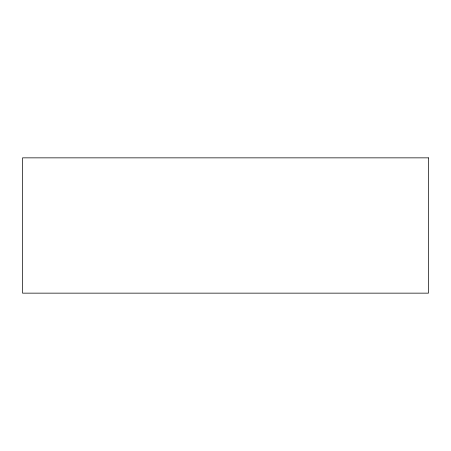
<?xml version="1.0" encoding="UTF-8"?>
<svg xmlns="http://www.w3.org/2000/svg" width="451" height="451" viewBox="0 0 451 451"><rect width="100%" height="100%" fill="white"/><g stroke="black" fill="none" stroke-linecap="round" stroke-linejoin="round"><path stroke-width="0.68" d="M428.45 157.85L22.55 157.85L22.55 293.15L428.45 293.15L428.45 157.85"/></g></svg>
